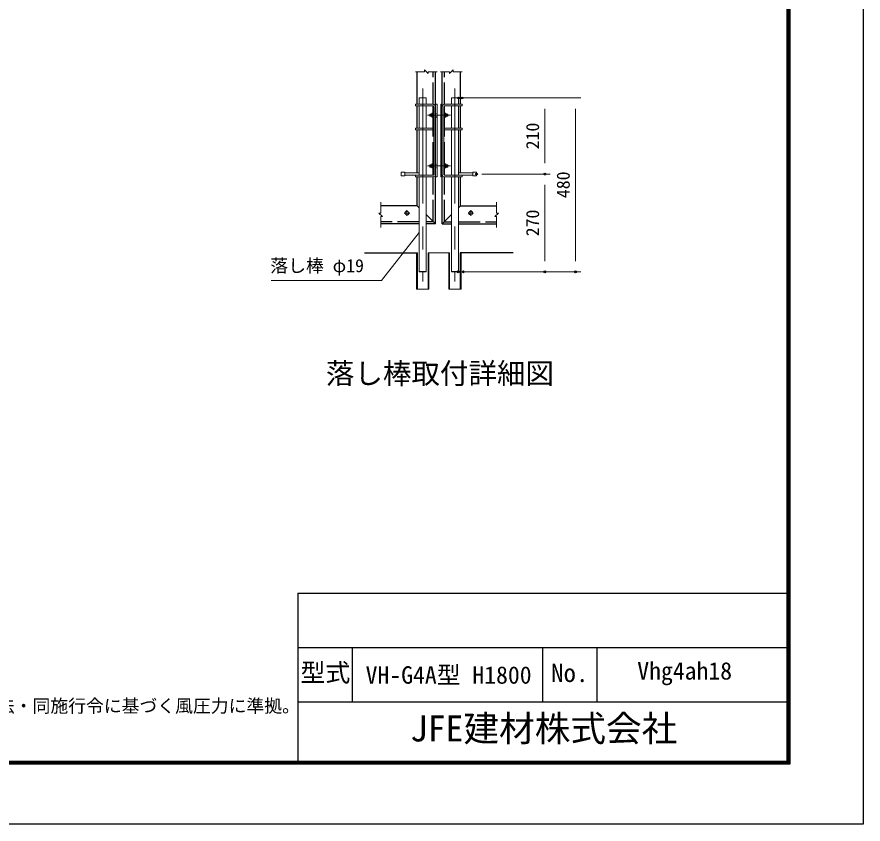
# Model space of a CAD drawing. Units: millimetres, scale not verified, with parts at other scales. Extents: x -6300 to 6300, y -4455 to 4455.
# Drawn here: x 1629 to 6300, y -4455 to 0 of the extents above; entities that cross this region are included whole.
import ezdxf
from ezdxf.enums import TextEntityAlignment as Align

# ---------------------------------------------------------------- set-up
doc = ezdxf.new("R2010")
doc.units = ezdxf.units.MM
doc.header["$LTSCALE"] = 20
doc.header["$PDMODE"] = 32
doc.header["$PDSIZE"] = 10
doc.linetypes.add('DASHED', pattern=[7.5, 6, -1.5])
doc.linetypes.add('USER1', pattern=[50.8, 31.75, -6.35, 6.35, -6.35])
for name, color, linetype, lineweight in [('0-0_D-TTL-TXT', 7, 'Continuous', 25), ('0-2_D-BGD', 7, 'Continuous', 25), ('0-4_D-STR-DIM', 7, 'Continuous', 13), ('0-6_Defpoints', 8, 'Continuous', 25), ('0-7_D-STR-TXT', 7, 'Continuous', 13), ('0-9_D-STR1', 1, 'Continuous', 25), ('0-A_D-BMK', 2, 'USER1', 13), ('0-B_D-STR3', 3, 'Continuous', 13), ('0-C_D-TTL', 7, 'Continuous', 25)]:
    doc.layers.add(name, color=color, linetype=linetype, lineweight=lineweight)
doc.layers.add('0-D_1', color=7, linetype='Continuous')
doc.styles.add('ＭＳ ゴシック', font='')
doc.styles.get('ＭＳ ゴシック').set_extended_font_data('MS Gothic')

msp = doc.modelspace()

# ---------------------------------------------------------------- linework, layer by layer
at = {"layer": '0-2_D-BGD'}
for p, q in [((3548.09, -1302.34), (3839.69, -1302.34)), ((4368.09, -1302.34), (4076.49, -1302.34))]:
    msp.add_line(p, q, dxfattribs=at)
at = {"layer": '0-4_D-STR-DIM'}
for p, q in [((3879.09, -302.34), (3828.85, -302.34)), ((3879.09, -302.34), (3879.09, -292.34)), ((3899.09, -312.34), (3879.09, -292.34)), ((3949.34, -302.34), (3899.09, -302.34)), ((3899.09, -312.34), (3899.09, -302.34)), ((3966.85, -302.34), (4017.09, -302.34)), ((4017.09, -312.34), (4037.09, -292.34)), ((4017.09, -312.34), (4017.09, -302.34)), ((4037.09, -302.34), (4037.09, -292.34)), ((4037.09, -302.34), (4087.34, -302.34)), ((4096.09, -447.34), (4573.22, -447.34)), ((4116.09, -447.34), (4742.23, -447.34)), ((4543.22, -507.34), (4543.22, -807.34)), ((4712.23, -507.34), (4712.23, -1347.34)), ((4196.09, -867.34), (4573.22, -867.34)), ((4196.09, -867.34), (4573.22, -867.34)), ((4543.22, -927.34), (4543.22, -1347.34)), ((3637.09, -1082.34), (3637.09, -1022.34)), ((4277.09, -1082.34), (4277.09, -1022.34)), ((3637.09, -1082.34), (3627.09, -1082.34)), ((3647.09, -1102.34), (3627.09, -1082.34)), ((3637.09, -1162.34), (3637.09, -1102.34)), ((3647.09, -1102.34), (3637.09, -1102.34)), ((4267.09, -1102.34), (4287.09, -1082.34)), ((4267.09, -1102.34), (4277.09, -1102.34)), ((4277.09, -1082.34), (4287.09, -1082.34)), ((4277.09, -1162.34), (4277.09, -1102.34)), ((3898.49, -1302.34), (4017.69, -1302.34)), ((4094.09, -1407.34), (4573.22, -1407.34)), ((4123.25, -1407.34), (4742.23, -1407.34))]:
    msp.add_line(p, q, dxfattribs=at)
at = {"layer": '0-6_Defpoints'}
for p in [(4066.09, -447.34), (4086.09, -447.34), (4166.09, -867.34), (4543.22, -867.34), (4064.09, -1407.34), (4093.25, -1407.34), (4543.22, -1407.34), (4712.23, -1407.34)]:
    msp.add_point(p, dxfattribs=at)
at = {"layer": '0-7_D-STR-TXT'}
msp.add_lwpolyline([(3032.85, -1454.94), (3641.85, -1454.94), (3848.86, -1190.27)], dxfattribs=at)
at = {"layer": '0-9_D-STR1'}
for p, q in [((3839.09, -482.34), (3839.09, -302.34)), ((3939.09, -1142.34), (3939.09, -302.34)), ((3977.09, -1142.34), (3977.09, -302.34)), ((4077.09, -482.34), (4077.09, -302.34)), ((3839.09, -613.34), (3839.09, -491.34)), ((4077.09, -613.34), (4077.09, -491.34)), ((3839.09, -861.34), (3839.09, -622.34)), ((4077.09, -861.34), (4077.09, -622.34)), ((3927.09, -873.22), (3927.09, -833.84)), ((3989.09, -873.22), (3989.09, -833.84)), ((3839.09, -1042.34), (3839.09, -882.34)), ((4077.09, -1042.34), (4077.09, -882.34)), ((3839.09, -1042.34), (3637.09, -1042.34)), ((3839.09, -1042.34), (3850.09, -1053.34)), ((4077.09, -1042.34), (4066.09, -1053.34)), ((4077.09, -1042.34), (4277.09, -1042.34)), ((3888.09, -1091.34), (3939.09, -1142.34)), ((4028.09, -1091.34), (3977.09, -1142.34)), ((3850.09, -1142.34), (3637.09, -1142.34)), ((3939.09, -1142.34), (3888.09, -1142.34)), ((3977.09, -1142.34), (4028.09, -1142.34)), ((4066.09, -1142.34), (4277.09, -1142.34))]:
    msp.add_line(p, q, dxfattribs=at)
at = {"layer": '0-9_D-STR1', "linetype": 'DASHED'}
for p, q in [((3927.09, -482.38), (3927.09, -302.34)), ((3989.09, -482.38), (3989.09, -302.34)), ((3927.09, -530.84), (3927.09, -491.47)), ((3989.09, -530.84), (3989.09, -491.47)), ((3927.09, -810.84), (3927.09, -553.84)), ((3989.09, -810.84), (3989.09, -553.84)), ((3927.09, -1130.34), (3927.09, -882.3)), ((3989.09, -1130.34), (3989.09, -882.3)), ((3850.09, -1130.34), (3637.09, -1130.34)), ((3927.09, -1130.34), (3888.09, -1130.34)), ((3989.09, -1130.34), (4028.09, -1130.34)), ((4066.09, -1130.34), (4277.09, -1130.34))]:
    msp.add_line(p, q, dxfattribs=at)
at = {"layer": '0-A_D-BMK'}
for p, q in [((3869.09, -395.2), (3869.09, -1459.76)), ((4047.09, -395.2), (4047.09, -1459.76)), ((3894.72, -542.34), (4021.46, -542.34)), ((3894.72, -822.34), (4021.46, -822.34)), ((3782.09, -1067.46), (3782.09, -1097.22)), ((4134.09, -1067.46), (4134.09, -1097.22)), ((3767.21, -1082.34), (3796.97, -1082.34)), ((4148.97, -1082.34), (4119.21, -1082.34))]:
    msp.add_line(p, q, dxfattribs=at)
at = {"layer": '0-B_D-STR3'}
for p, q in [((3850.09, -447.34), (3850.09, -482.34)), ((3888.09, -447.34), (3850.09, -447.34)), ((3888.09, -447.34), (3888.09, -482.34)), ((4028.09, -447.34), (4028.09, -482.34)), ((4028.09, -447.34), (4066.09, -447.34)), ((4066.09, -447.34), (4066.09, -482.34)), ((3926.09, -482.34), (3829.09, -482.34)), ((3829.09, -482.34), (3829.09, -491.34)), ((3926.09, -491.34), (3829.09, -491.34)), ((3850.09, -491.34), (3850.09, -613.34)), ((3888.09, -491.34), (3888.09, -613.34)), ((3930.09, -495.34), (3930.09, -869.34)), ((3939.09, -495.34), (3939.09, -869.34)), ((3977.09, -495.34), (3977.09, -869.34)), ((3986.09, -495.34), (3986.09, -869.34)), ((3990.09, -482.34), (4087.09, -482.34)), ((3990.09, -491.34), (4087.09, -491.34)), ((4028.09, -491.34), (4028.09, -613.34)), ((4066.09, -491.34), (4066.09, -613.34)), ((4087.09, -482.34), (4087.09, -491.34)), ((3909.09, -536.34), (3908.09, -537.34)), ((3908.09, -537.34), (3920.09, -537.34)), ((3908.09, -537.34), (3908.09, -547.34)), ((3908.09, -547.34), (3920.09, -547.34)), ((3908.09, -547.34), (3909.09, -548.34)), ((3909.09, -536.34), (3920.09, -536.34)), ((3909.09, -536.34), (3909.09, -548.34)), ((3909.09, -548.34), (3920.09, -548.34)), ((3920.09, -532.4), (3920.99, -530.84)), ((3920.09, -552.28), (3920.09, -532.4)), ((3920.09, -552.28), (3920.99, -553.84)), ((3920.99, -530.84), (3930.09, -530.84)), ((3920.99, -536.66), (3930.09, -536.66)), ((3920.99, -548.02), (3930.09, -548.02)), ((3920.99, -553.84), (3930.09, -553.84)), ((3948.09, -530.34), (3939.09, -534.4)), ((3948.09, -554.34), (3939.15, -550.34)), ((3968.09, -530.34), (3977.09, -534.4)), ((3968.09, -554.34), (3977.03, -550.34)), ((3995.19, -530.84), (3986.09, -530.84)), ((3995.19, -536.66), (3986.09, -536.66)), ((3995.19, -548.02), (3986.09, -548.02)), ((3995.19, -553.84), (3986.09, -553.84)), ((3996.09, -532.4), (3995.19, -530.84)), ((3996.09, -552.28), (3995.19, -553.84)), ((3996.09, -552.28), (3996.09, -532.4)), ((4007.09, -536.34), (3996.09, -536.34)), ((4008.09, -537.34), (3996.09, -537.34)), ((4008.09, -547.34), (3996.09, -547.34)), ((4007.09, -548.34), (3996.09, -548.34)), ((4007.09, -536.34), (4007.09, -548.34)), ((4007.09, -536.34), (4008.09, -537.34)), ((4008.09, -547.34), (4007.09, -548.34)), ((4008.09, -537.34), (4008.09, -547.34)), ((3829.09, -613.34), (3829.09, -622.34)), ((3930.09, -613.34), (3829.09, -613.34)), ((3930.09, -622.34), (3829.09, -622.34)), ((3850.09, -622.34), (3850.09, -873.34)), ((3888.09, -622.34), (3888.09, -873.34)), ((3986.09, -613.34), (4087.09, -613.34)), ((3986.09, -622.34), (4087.09, -622.34)), ((4028.09, -622.34), (4028.09, -873.34)), ((4066.09, -622.34), (4066.09, -873.34)), ((4087.09, -613.34), (4087.09, -622.34)), ((3909.09, -816.34), (3908.09, -817.34)), ((3908.09, -817.34), (3920.09, -817.34)), ((3908.09, -817.34), (3908.09, -827.34)), ((3908.09, -827.34), (3920.09, -827.34)), ((3908.09, -827.34), (3909.09, -828.34)), ((3909.09, -816.34), (3920.09, -816.34)), ((3909.09, -816.34), (3909.09, -828.34)), ((3909.09, -828.34), (3920.09, -828.34)), ((3920.09, -812.4), (3920.99, -810.84)), ((3920.09, -832.28), (3920.09, -812.4)), ((3920.09, -832.28), (3920.99, -833.84)), ((3920.99, -810.84), (3930.09, -810.84)), ((3920.99, -816.66), (3930.09, -816.66)), ((3920.99, -828.02), (3930.09, -828.02)), ((3920.99, -833.84), (3930.09, -833.84)), ((3948.09, -810.34), (3939.09, -814.4)), ((3948.09, -834.34), (3939.15, -830.34)), ((3968.09, -810.34), (3977.09, -814.4)), ((3968.09, -834.34), (3977.03, -830.34)), ((3995.19, -810.84), (3986.09, -810.84)), ((3995.19, -816.66), (3986.09, -816.66)), ((3995.19, -828.02), (3986.09, -828.02)), ((3995.19, -833.84), (3986.09, -833.84)), ((3996.09, -812.4), (3995.19, -810.84)), ((3996.09, -832.28), (3995.19, -833.84)), ((3996.09, -832.28), (3996.09, -812.4)), ((4007.09, -816.34), (3996.09, -816.34)), ((4008.09, -817.34), (3996.09, -817.34)), ((4008.09, -827.34), (3996.09, -827.34)), ((4007.09, -828.34), (3996.09, -828.34)), ((4007.09, -816.34), (4007.09, -828.34)), ((4007.09, -816.34), (4008.09, -817.34)), ((4008.09, -827.34), (4007.09, -828.34)), ((4008.09, -817.34), (4008.09, -827.34)), ((3750.09, -877.34), (3750.09, -857.34)), ((3770.09, -857.34), (3750.09, -857.34)), ((3770.09, -877.34), (3750.09, -877.34)), ((3770.09, -877.34), (3770.09, -857.34)), ((3770.09, -861.34), (3850.09, -861.34)), ((3926.09, -873.34), (3770.09, -873.34)), ((3829.09, -873.34), (3829.09, -882.34)), ((3926.09, -882.34), (3829.09, -882.34)), ((3850.09, -882.34), (3850.09, -1405.34)), ((3888.09, -882.34), (3888.09, -1405.34)), ((3939.09, -882.34), (3948.09, -882.34)), ((3977.09, -882.34), (3968.09, -882.34)), ((3990.09, -873.34), (4146.09, -873.34)), ((3990.09, -882.34), (4087.09, -882.34)), ((4028.09, -882.34), (4028.09, -1405.34)), ((4146.09, -861.34), (4066.09, -861.34)), ((4066.09, -882.34), (4066.09, -1405.34)), ((4087.09, -873.34), (4087.09, -882.34)), ((4146.09, -877.34), (4146.09, -857.34)), ((4146.09, -857.34), (4166.09, -857.34)), ((4146.09, -877.34), (4166.09, -877.34)), ((4166.09, -877.34), (4166.09, -857.34)), ((3835.09, -1302.34), (3835.09, -1502.34)), ((3839.69, -1302.34), (3839.69, -1502.34)), ((3898.49, -1502.34), (3898.49, -1302.34)), ((4017.69, -1502.34), (4017.69, -1302.34)), ((4076.49, -1302.34), (4076.49, -1502.34)), ((4081.09, -1302.34), (4081.09, -1502.34)), ((3888.09, -1405.34), (3850.09, -1405.34)), ((3852.09, -1407.34), (3850.09, -1405.34)), ((3886.09, -1407.34), (3852.09, -1407.34)), ((3888.09, -1405.34), (3886.09, -1407.34)), ((4028.09, -1405.34), (4066.09, -1405.34)), ((4028.09, -1405.34), (4030.09, -1407.34)), ((4030.09, -1407.34), (4064.09, -1407.34)), ((4064.09, -1407.34), (4066.09, -1405.34))]:
    msp.add_line(p, q, dxfattribs=at)
for points in [[(3939.09, -482.34), (3948.09, -482.34), (3948.09, -882.34)], [(3977.09, -482.34), (3968.09, -482.34), (3968.09, -882.34)], [(3835.09, -1502.34), (3903.09, -1502.34), (3903.09, -1302.34)], [(4081.09, -1502.34), (4013.09, -1502.34), (4013.09, -1302.34)]]:
    msp.add_lwpolyline(points, dxfattribs=at)
for centre in [(3782.09, -1082.34), (4134.09, -1082.34)]:
    msp.add_circle(centre, 10.5, dxfattribs=at)
for centre, radius, start, end in [((3926.09, -495.34), 13, 0, 90), ((3926.09, -495.34), 4, 0, 90), ((3990.09, -495.34), 13, 90, 180), ((3990.09, -495.34), 4, 90, 180), ((3929.92, -532.55), 9.83, 179.15397, 204.74131), ((3938.43, -542.34), 18.34, 161.96185, 198.03815), ((3929.92, -552.14), 9.83, 155.25869, 180.84603), ((3986.26, -532.55), 9.83, 335.25869, 0.84603), ((3977.75, -542.34), 18.34, 341.96185, 18.03815), ((3986.26, -552.14), 9.83, 359.15397, 24.74131), ((3929.92, -812.55), 9.83, 179.15397, 204.74131), ((3938.43, -822.34), 18.34, 161.96185, 198.03815), ((3929.92, -832.14), 9.83, 155.25869, 180.84603), ((3986.26, -812.55), 9.83, 335.25869, 0.84603), ((3977.75, -822.34), 18.34, 341.96185, 18.03815), ((3986.26, -832.14), 9.83, 359.15397, 24.74131), ((3926.09, -869.34), 13, 270, 0), ((3926.09, -869.34), 4, 270, 0), ((3990.09, -869.34), 13, 180, 270), ((3990.09, -869.34), 4, 180, 270)]:
    msp.add_arc(centre, radius, start, end, dxfattribs=at)
at = {"layer": '0-C_D-TTL'}
for p, q in [((3180, -3180), (3180, -4110)), ((3180, -3180), (5880, -3180)), ((3180, -3480), (5880, -3480)), ((3480, -3480), (3480, -3780)), ((4530, -3480), (4530, -3780)), ((4830, -3480), (4830, -3780)), ((3180, -3780), (5880, -3780))]:
    msp.add_line(p, q, dxfattribs=at)
at = {"layer": '0-C_D-TTL', "color": 2}
msp.add_lwpolyline([(-6300, 4455), (6300, 4455), (6300, -4455), (-6300, -4455)], close=True, dxfattribs=at)
at = {"layer": '0-C_D-TTL'}
for points in [[(-5895, 4125), (5895, 4125), (5895, -4125), (-5895, -4125)], [(-5891.25, 4121.25), (5891.25, 4121.25), (5891.25, -4121.25), (-5891.25, -4121.25)], [(-5887.5, 4117.5), (5887.5, 4117.5), (5887.5, -4117.5), (-5887.5, -4117.5)], [(-5883.75, 4113.75), (5883.75, 4113.75), (5883.75, -4113.75), (-5883.75, -4113.75)], [(-5880, 4110), (5880, 4110), (5880, -4110), (-5880, -4110)]]:
    msp.add_lwpolyline(points, close=True, dxfattribs=at)

# ---------------------------------------------------------------- texts
at = {"layer": '0-0_D-TTL-TXT', "style": 'ＭＳ ゴシック'}
for s, height, p in [('落し棒取付詳細図', 115.4, (3334.33, -2059.74)), ('型式', 101, (3193.55, -3699.8)), ('No.', 101, (4577.66, -3701.4)), ('（設計条件）風荷重：昭和57年改正 建築基準法・同施行令に基づく風圧力に準拠。', 72.14, (-498.67, -3860.4)), ('JFE建材株式会社', 144.3, (3799.04, -4042.43))]:
    msp.add_text(s, height=height, dxfattribs=at).set_placement(p, align=Align.BOTTOM_LEFT)
at = {"layer": '0-4_D-STR-DIM', "style": 'ＭＳ ゴシック'}
for s, p in [('210', (4533.1, -730.84)), ('480', (4702.11, -1000.09)), ('270', (4533.1, -1210.84))]:
    msp.add_text(s, height=72.14, rotation=90, dxfattribs=at).set_placement(p, align=Align.BOTTOM_LEFT)
at = {"layer": '0-7_D-STR-TXT', "style": 'ＭＳ ゴシック'}
msp.add_text('落し棒 φ19', height=72.14, dxfattribs=at).set_placement((3027.52, -1430.54), align=Align.BOTTOM_LEFT)
at = {"layer": '0-D_1', "style": 'ＭＳ ゴシック'}
for s, p in [('VH-G4A型 H1800', (3553.66, -3709.12)), ('Vhg4ah18', (5053.33, -3686.35))]:
    msp.add_text(s, height=96.19, dxfattribs=at).set_placement(p, align=Align.BOTTOM_LEFT)

doc.saveas('drawing.dxf')
